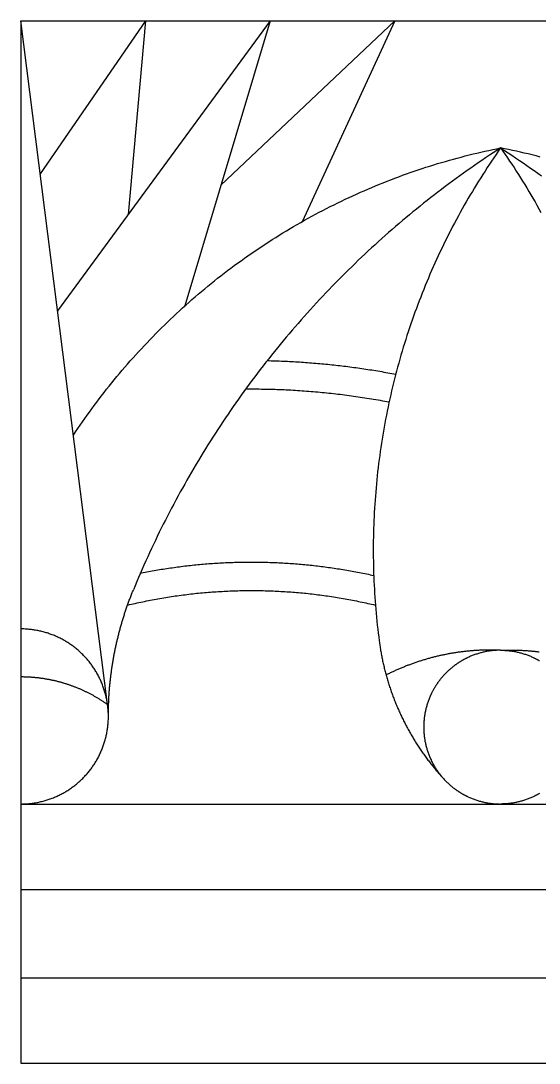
# Model space of a CAD drawing. Extents: x -111 to 2985, y -118 to 122.
# Drawn here: x -29.27 to -13.62, y -73.75 to -42.26 of the extents above; entities that cross this region are included whole.
import ezdxf

# ---------------------------------------------------------------- set-up
doc = ezdxf.new("R2010")
doc.units = 0
doc.layers.add('LAYER_03', color=5, linetype='CONTINUOUS')

msp = doc.modelspace()

# ---------------------------------------------------------------- linework, layer by layer
at = {"layer": 'LAYER_03'}
for points in [[(-29.274, -42.262), (28.693, -42.262)], [(-29.274, -42.262), (-29.274, -73.747)], [(-26.654, -62.914), (-29.274, -42.262)], [(-25.509, -42.262), (-28.688, -46.884)], [(-21.745, -42.262), (-28.163, -51.022)], [(-25.509, -42.262), (-26.031, -48.112)], [(-21.745, -42.262), (-24.319, -50.873)], [(-17.98, -42.262), (-23.23, -47.228)], [(-17.98, -42.262), (-20.781, -48.329)], [(-27.686, -54.782), (-27.619, -54.68), (-27.551, -54.579), (-27.482, -54.479), (-27.413, -54.378), (-27.343, -54.278), (-27.272, -54.178), (-27.201, -54.079), (-27.129, -53.98), (-27.056, -53.881), (-26.983, -53.782), (-26.909, -53.684), (-26.834, -53.586), (-26.759, -53.489), (-26.683, -53.392), (-26.606, -53.295), (-26.528, -53.199), (-26.45, -53.103), (-26.372, -53.008), (-26.292, -52.912), (-26.212, -52.818), (-26.132, -52.723), (-26.05, -52.63), (-25.968, -52.536), (-25.886, -52.443), (-25.803, -52.351), (-25.719, -52.258), (-25.634, -52.167), (-25.549, -52.076), (-25.463, -51.985), (-25.377, -51.895), (-25.29, -51.805), (-25.202, -51.715), (-25.114, -51.627), (-25.025, -51.538), (-24.936, -51.45), (-24.846, -51.363), (-24.755, -51.276), (-24.664, -51.19), (-24.573, -51.104), (-24.48, -51.019), (-24.387, -50.934), (-24.294, -50.85), (-24.2, -50.767), (-24.105, -50.684), (-24.01, -50.601), (-23.914, -50.519), (-23.818, -50.438), (-23.721, -50.357), (-23.624, -50.277), (-23.526, -50.197), (-23.428, -50.118), (-23.329, -50.04), (-23.23, -49.962), (-23.13, -49.885), (-23.029, -49.808), (-22.928, -49.732), (-22.827, -49.657), (-22.725, -49.582), (-22.623, -49.508), (-22.52, -49.435), (-22.417, -49.362), (-22.313, -49.29), (-22.209, -49.218), (-22.104, -49.147), (-21.999, -49.077), (-21.894, -49.007), (-21.788, -48.939), (-21.681, -48.87), (-21.574, -48.803), (-21.467, -48.736), (-21.36, -48.67), (-21.252, -48.604), (-21.143, -48.539), (-21.034, -48.475), (-20.925, -48.412), (-20.816, -48.349), (-20.706, -48.287), (-20.596, -48.226), (-20.485, -48.165), (-20.374, -48.105), (-20.263, -48.046), (-20.151, -47.987), (-20.039, -47.93), (-19.927, -47.873), (-19.814, -47.816), (-19.702, -47.761), (-19.588, -47.706), (-19.475, -47.652), (-19.361, -47.598), (-19.247, -47.546), (-19.133, -47.494), (-19.018, -47.442), (-18.904, -47.392), (-18.789, -47.342), (-18.673, -47.293), (-18.558, -47.245), (-18.442, -47.198), (-18.326, -47.151), (-18.21, -47.105), (-18.094, -47.06), (-17.977, -47.015), (-17.86, -46.971), (-17.743, -46.928), (-17.626, -46.886), (-17.509, -46.845), (-17.392, -46.804), (-17.274, -46.764), (-17.156, -46.725), (-17.038, -46.687), (-16.92, -46.649), (-16.802, -46.612), (-16.684, -46.576), (-16.566, -46.54), (-16.447, -46.506), (-16.329, -46.472), (-16.21, -46.439), (-16.091, -46.406), (-15.972, -46.375), (-15.854, -46.344), (-15.735, -46.314), (-15.616, -46.284), (-15.497, -46.256), (-15.378, -46.228), (-15.259, -46.201), (-15.139, -46.175), (-15.02, -46.149), (-14.901, -46.124), (-14.782, -46.1)], [(-14.782, -46.1), (-14.896, -46.174), (-15.009, -46.248), (-15.122, -46.324), (-15.235, -46.399), (-15.348, -46.476), (-15.46, -46.552), (-15.572, -46.63), (-15.684, -46.708), (-15.795, -46.786), (-15.907, -46.866), (-16.017, -46.945), (-16.128, -47.026), (-16.238, -47.107), (-16.348, -47.188), (-16.458, -47.27), (-16.567, -47.352), (-16.676, -47.436), (-16.784, -47.519), (-16.893, -47.603), (-17.001, -47.688), (-17.108, -47.774), (-17.215, -47.859), (-17.322, -47.946), (-17.429, -48.033), (-17.535, -48.12), (-17.641, -48.208), (-17.746, -48.297), (-17.851, -48.386), (-17.956, -48.476), (-18.06, -48.566), (-18.164, -48.657), (-18.267, -48.748), (-18.37, -48.839), (-18.473, -48.932), (-18.575, -49.025), (-18.677, -49.118), (-18.778, -49.212), (-18.879, -49.306), (-18.98, -49.401), (-19.08, -49.496), (-19.18, -49.592), (-19.279, -49.688), (-19.378, -49.785), (-19.477, -49.883), (-19.575, -49.98), (-19.672, -50.079), (-19.769, -50.177), (-19.866, -50.277), (-19.962, -50.377), (-20.058, -50.477), (-20.153, -50.577), (-20.248, -50.679), (-20.342, -50.78), (-20.436, -50.882), (-20.529, -50.985), (-20.622, -51.088), (-20.715, -51.191), (-20.807, -51.295), (-20.898, -51.4), (-20.989, -51.504), (-21.08, -51.61), (-21.169, -51.715), (-21.259, -51.821), (-21.348, -51.928), (-21.436, -52.035), (-21.524, -52.142), (-21.612, -52.25), (-21.698, -52.358), (-21.785, -52.467), (-21.871, -52.576), (-21.956, -52.685), (-22.041, -52.795), (-22.125, -52.905), (-22.209, -53.016), (-22.292, -53.127), (-22.374, -53.238), (-22.457, -53.35), (-22.538, -53.462), (-22.619, -53.574), (-22.7, -53.687), (-22.779, -53.801), (-22.859, -53.914), (-22.938, -54.028), (-23.016, -54.142), (-23.093, -54.257), (-23.17, -54.372), (-23.247, -54.487), (-23.323, -54.603), (-23.398, -54.719), (-23.473, -54.835), (-23.547, -54.952), (-23.621, -55.068), (-23.694, -55.186), (-23.767, -55.303), (-23.838, -55.421), (-23.91, -55.539), (-23.981, -55.658), (-24.051, -55.776), (-24.12, -55.895), (-24.189, -56.015), (-24.258, -56.134), (-24.325, -56.254), (-24.392, -56.374), (-24.459, -56.494), (-24.525, -56.615), (-24.59, -56.736), (-24.655, -56.857), (-24.719, -56.978), (-24.783, -57.1), (-24.846, -57.222), (-24.908, -57.344), (-24.97, -57.466), (-25.031, -57.589), (-25.092, -57.711), (-25.152, -57.834), (-25.211, -57.958), (-25.269, -58.081), (-25.328, -58.205), (-25.385, -58.328), (-25.442, -58.452), (-25.498, -58.576), (-25.554, -58.701), (-25.609, -58.825), (-25.663, -58.95), (-25.717, -59.075), (-25.77, -59.2), (-25.822, -59.325), (-25.874, -59.45)], [(-14.782, -46.1), (-14.851, -46.198), (-14.919, -46.297), (-14.987, -46.396), (-15.054, -46.496), (-15.121, -46.596), (-15.187, -46.697), (-15.253, -46.798), (-15.318, -46.899), (-15.383, -47.001), (-15.447, -47.104), (-15.51, -47.207), (-15.573, -47.31), (-15.636, -47.414), (-15.698, -47.519), (-15.759, -47.623), (-15.82, -47.729), (-15.881, -47.834), (-15.941, -47.94), (-16, -48.047), (-16.058, -48.154), (-16.117, -48.261), (-16.174, -48.369), (-16.231, -48.477), (-16.287, -48.586), (-16.343, -48.695), (-16.398, -48.804), (-16.453, -48.914), (-16.507, -49.024), (-16.56, -49.135), (-16.613, -49.245), (-16.665, -49.357), (-16.716, -49.468), (-16.767, -49.58), (-16.817, -49.693), (-16.867, -49.805), (-16.916, -49.919), (-16.964, -50.032), (-17.012, -50.146), (-17.059, -50.26), (-17.105, -50.374), (-17.151, -50.489), (-17.196, -50.604), (-17.24, -50.719), (-17.284, -50.835), (-17.327, -50.951), (-17.37, -51.067), (-17.411, -51.183), (-17.453, -51.3), (-17.493, -51.417), (-17.533, -51.534), (-17.572, -51.652), (-17.61, -51.77), (-17.648, -51.888), (-17.685, -52.006), (-17.721, -52.124), (-17.757, -52.243), (-17.792, -52.362), (-17.826, -52.481), (-17.859, -52.601), (-17.892, -52.72), (-17.924, -52.84), (-17.956, -52.96), (-17.987, -53.08), (-18.017, -53.201), (-18.046, -53.321), (-18.075, -53.442), (-18.102, -53.563), (-18.13, -53.684), (-18.156, -53.805), (-18.182, -53.926), (-18.207, -54.048), (-18.231, -54.169), (-18.255, -54.291), (-18.278, -54.413), (-18.3, -54.535), (-18.321, -54.657), (-18.342, -54.779), (-18.362, -54.901), (-18.381, -55.024), (-18.4, -55.146), (-18.418, -55.269), (-18.435, -55.391), (-18.451, -55.514), (-18.467, -55.636), (-18.482, -55.759), (-18.496, -55.882), (-18.509, -56.005), (-18.522, -56.127), (-18.534, -56.25), (-18.546, -56.373), (-18.556, -56.496), (-18.566, -56.619), (-18.575, -56.742), (-18.584, -56.865), (-18.591, -56.987), (-18.598, -57.11), (-18.605, -57.233), (-18.61, -57.356), (-18.615, -57.478), (-18.619, -57.601), (-18.622, -57.724), (-18.625, -57.846), (-18.627, -57.969), (-18.628, -58.091), (-18.629, -58.213), (-18.629, -58.336), (-18.628, -58.458), (-18.626, -58.58), (-18.624, -58.702), (-18.621, -58.824), (-18.617, -58.945), (-18.613, -59.067), (-18.608, -59.188), (-18.602, -59.31), (-18.596, -59.431), (-18.589, -59.552), (-18.581, -59.673), (-18.572, -59.794), (-18.563, -59.914), (-18.553, -60.035), (-18.543, -60.155), (-18.531, -60.275), (-18.519, -60.395), (-18.507, -60.515), (-18.493, -60.634), (-18.48, -60.754), (-18.465, -60.873), (-18.45, -60.992), (-18.445, -61.027), (-18.44, -61.063), (-18.435, -61.099), (-18.43, -61.135), (-18.424, -61.171), (-18.418, -61.206), (-18.413, -61.242), (-18.407, -61.278), (-18.4, -61.314), (-18.394, -61.35), (-18.388, -61.385), (-18.381, -61.421), (-18.374, -61.457), (-18.367, -61.493), (-18.36, -61.528), (-18.352, -61.564), (-18.345, -61.6), (-18.337, -61.635), (-18.329, -61.671), (-18.321, -61.707), (-18.313, -61.742), (-18.304, -61.778), (-18.296, -61.814), (-18.287, -61.849), (-18.278, -61.885), (-18.269, -61.92), (-18.259, -61.956), (-18.25, -61.991), (-18.24, -62.026), (-18.23, -62.062), (-18.22, -62.097), (-18.21, -62.132), (-18.2, -62.168), (-18.189, -62.203), (-18.178, -62.238), (-18.167, -62.273), (-18.156, -62.308), (-18.145, -62.343), (-18.134, -62.378), (-18.122, -62.413), (-18.11, -62.448), (-18.098, -62.483), (-18.086, -62.518), (-18.074, -62.553), (-18.062, -62.588), (-18.049, -62.622), (-18.036, -62.657), (-18.023, -62.691), (-18.01, -62.726), (-17.997, -62.76), (-17.983, -62.795), (-17.97, -62.829), (-17.956, -62.863), (-17.942, -62.898), (-17.928, -62.932), (-17.913, -62.966), (-17.899, -63), (-17.884, -63.034), (-17.869, -63.068), (-17.854, -63.102), (-17.839, -63.135), (-17.824, -63.169), (-17.808, -63.202), (-17.793, -63.236), (-17.777, -63.269), (-17.761, -63.303), (-17.745, -63.336), (-17.729, -63.369), (-17.712, -63.402), (-17.696, -63.435), (-17.679, -63.468), (-17.662, -63.501), (-17.645, -63.534), (-17.628, -63.567), (-17.61, -63.599), (-17.593, -63.632), (-17.575, -63.664), (-17.557, -63.697), (-17.539, -63.729), (-17.521, -63.761), (-17.503, -63.793), (-17.484, -63.825), (-17.466, -63.857), (-17.447, -63.889), (-17.428, -63.92), (-17.409, -63.952), (-17.39, -63.983), (-17.37, -64.015), (-17.351, -64.046), (-17.331, -64.077), (-17.311, -64.108), (-17.291, -64.139), (-17.271, -64.17), (-17.251, -64.201), (-17.231, -64.231), (-17.21, -64.262), (-17.19, -64.292), (-17.169, -64.323), (-17.148, -64.353), (-17.127, -64.383), (-17.106, -64.413), (-17.084, -64.443), (-17.063, -64.472), (-17.041, -64.502), (-17.019, -64.531), (-16.998, -64.561), (-16.976, -64.59), (-16.953, -64.619), (-16.931, -64.648), (-16.909, -64.677), (-16.886, -64.706), (-16.864, -64.734), (-16.841, -64.763), (-16.818, -64.791), (-16.795, -64.82), (-16.772, -64.848), (-16.749, -64.876), (-16.725, -64.904), (-16.702, -64.931), (-16.678, -64.959), (-16.655, -64.986), (-16.631, -65.014), (-16.607, -65.041), (-16.583, -65.068), (-16.559, -65.095), (-16.534, -65.122), (-16.51, -65.148), (-16.485, -65.175)], [(-14.782, -46.1), (-14.668, -46.174), (-14.555, -46.248), (-14.442, -46.324), (-14.329, -46.399), (-14.216, -46.476), (-14.104, -46.552), (-13.992, -46.63), (-13.88, -46.708), (-13.768, -46.786), (-13.657, -46.866), (-13.546, -46.945)], [(-13.591, -46.375), (-13.71, -46.344), (-13.829, -46.314), (-13.948, -46.284), (-14.067, -46.256), (-14.186, -46.228), (-14.305, -46.201), (-14.424, -46.175), (-14.544, -46.149), (-14.663, -46.124), (-14.782, -46.1)], [(-14.782, -46.1), (-14.713, -46.198), (-14.645, -46.297), (-14.577, -46.396), (-14.51, -46.496), (-14.443, -46.596), (-14.377, -46.697), (-14.311, -46.798), (-14.246, -46.899), (-14.181, -47.001), (-14.117, -47.104), (-14.053, -47.207), (-13.99, -47.31), (-13.928, -47.414), (-13.866, -47.519), (-13.804, -47.623), (-13.743, -47.729), (-13.683, -47.834), (-13.623, -47.94), (-13.564, -48.047)], [(-21.831, -52.526), (-21.77, -52.527), (-21.709, -52.529), (-21.648, -52.53), (-21.588, -52.532), (-21.527, -52.534), (-21.466, -52.536), (-21.405, -52.539), (-21.344, -52.541), (-21.283, -52.544), (-21.222, -52.547), (-21.161, -52.549), (-21.1, -52.553), (-21.039, -52.556), (-20.978, -52.559), (-20.917, -52.563), (-20.856, -52.567), (-20.795, -52.571), (-20.734, -52.575), (-20.673, -52.579), (-20.612, -52.583), (-20.551, -52.588), (-20.49, -52.593), (-20.429, -52.598), (-20.368, -52.603), (-20.308, -52.608), (-20.247, -52.613), (-20.186, -52.619), (-20.125, -52.624), (-20.064, -52.63), (-20.003, -52.636), (-19.943, -52.642), (-19.882, -52.649), (-19.821, -52.655), (-19.76, -52.662), (-19.7, -52.669), (-19.639, -52.676), (-19.578, -52.683), (-19.518, -52.69), (-19.457, -52.698), (-19.396, -52.705), (-19.336, -52.713), (-19.275, -52.721), (-19.215, -52.729), (-19.154, -52.737), (-19.094, -52.746), (-19.033, -52.754), (-18.973, -52.763), (-18.912, -52.772), (-18.852, -52.781), (-18.792, -52.79), (-18.731, -52.8), (-18.671, -52.809), (-18.611, -52.819), (-18.55, -52.829), (-18.49, -52.839), (-18.43, -52.849), (-18.37, -52.859), (-18.31, -52.87), (-18.25, -52.881), (-18.19, -52.891), (-18.13, -52.902), (-18.07, -52.914), (-18.01, -52.925), (-17.95, -52.936)], [(-22.48, -53.382), (-22.412, -53.381), (-22.344, -53.381), (-22.276, -53.381), (-22.208, -53.381), (-22.14, -53.382), (-22.072, -53.382), (-22.004, -53.383), (-21.936, -53.384), (-21.868, -53.386), (-21.8, -53.387), (-21.732, -53.389), (-21.664, -53.391), (-21.596, -53.393), (-21.528, -53.395), (-21.46, -53.397), (-21.392, -53.4), (-21.324, -53.403), (-21.256, -53.406), (-21.188, -53.409), (-21.12, -53.413), (-21.052, -53.417), (-20.984, -53.421), (-20.916, -53.425), (-20.848, -53.429), (-20.78, -53.434), (-20.712, -53.439), (-20.644, -53.444), (-20.576, -53.449), (-20.509, -53.454), (-20.441, -53.46), (-20.373, -53.466), (-20.305, -53.472), (-20.237, -53.478), (-20.169, -53.484), (-20.102, -53.491), (-20.034, -53.498), (-19.966, -53.505), (-19.898, -53.512), (-19.831, -53.52), (-19.763, -53.527), (-19.695, -53.535), (-19.628, -53.543), (-19.56, -53.552), (-19.493, -53.56), (-19.425, -53.569), (-19.358, -53.578), (-19.29, -53.587), (-19.223, -53.596), (-19.155, -53.606), (-19.088, -53.616), (-19.021, -53.626), (-18.954, -53.636), (-18.886, -53.646), (-18.819, -53.657), (-18.752, -53.668), (-18.685, -53.679), (-18.618, -53.69), (-18.551, -53.701), (-18.484, -53.713), (-18.417, -53.725), (-18.35, -53.737), (-18.283, -53.749), (-18.216, -53.761), (-18.149, -53.774)], [(-25.684, -58.949), (-25.63, -58.938), (-25.576, -58.927), (-25.522, -58.917), (-25.467, -58.906), (-25.413, -58.896), (-25.358, -58.886), (-25.304, -58.876), (-25.249, -58.867), (-25.195, -58.857), (-25.14, -58.848), (-25.086, -58.839), (-25.031, -58.83), (-24.976, -58.821), (-24.921, -58.812), (-24.867, -58.804), (-24.812, -58.796), (-24.757, -58.787), (-24.702, -58.78), (-24.647, -58.772), (-24.592, -58.764), (-24.537, -58.757), (-24.482, -58.75), (-24.427, -58.743), (-24.371, -58.736), (-24.316, -58.729), (-24.261, -58.723), (-24.206, -58.716), (-24.15, -58.71), (-24.095, -58.704), (-24.04, -58.698), (-23.984, -58.693), (-23.929, -58.687), (-23.873, -58.682), (-23.818, -58.677), (-23.762, -58.672), (-23.707, -58.668), (-23.651, -58.663), (-23.596, -58.659), (-23.54, -58.655), (-23.485, -58.651), (-23.429, -58.647), (-23.373, -58.643), (-23.318, -58.64), (-23.262, -58.637), (-23.206, -58.634), (-23.151, -58.631), (-23.095, -58.628), (-23.039, -58.626), (-22.983, -58.623), (-22.928, -58.621), (-22.872, -58.619), (-22.816, -58.617), (-22.76, -58.616), (-22.704, -58.614), (-22.649, -58.613), (-22.593, -58.612), (-22.537, -58.611), (-22.481, -58.611), (-22.425, -58.61), (-22.369, -58.61), (-22.314, -58.61), (-22.258, -58.61), (-22.202, -58.61), (-22.146, -58.611), (-22.09, -58.611), (-22.034, -58.612), (-21.979, -58.613), (-21.923, -58.614), (-21.867, -58.615), (-21.811, -58.617), (-21.755, -58.619), (-21.699, -58.621), (-21.644, -58.623), (-21.588, -58.625), (-21.532, -58.627), (-21.476, -58.63), (-21.421, -58.633), (-21.365, -58.636), (-21.309, -58.639), (-21.253, -58.642), (-21.198, -58.646), (-21.142, -58.65), (-21.086, -58.654), (-21.031, -58.658), (-20.975, -58.662), (-20.92, -58.667), (-20.864, -58.671), (-20.808, -58.676), (-20.753, -58.681), (-20.697, -58.686), (-20.642, -58.692), (-20.586, -58.697), (-20.531, -58.703), (-20.476, -58.709), (-20.42, -58.715), (-20.365, -58.721), (-20.31, -58.728), (-20.254, -58.734), (-20.199, -58.741), (-20.144, -58.748), (-20.089, -58.755), (-20.034, -58.763), (-19.978, -58.77), (-19.923, -58.778), (-19.868, -58.786), (-19.813, -58.794), (-19.758, -58.802), (-19.704, -58.811), (-19.649, -58.819), (-19.594, -58.828), (-19.539, -58.837), (-19.484, -58.846), (-19.43, -58.855), (-19.375, -58.865), (-19.32, -58.874), (-19.266, -58.884), (-19.211, -58.894), (-19.157, -58.905), (-19.102, -58.915), (-19.048, -58.925), (-18.994, -58.936), (-18.939, -58.947), (-18.885, -58.958), (-18.831, -58.969), (-18.777, -58.981), (-18.723, -58.992), (-18.669, -59.004), (-18.615, -59.016)], [(-26.63, -63.275), (-26.63, -63.244), (-26.63, -63.214), (-26.629, -63.183), (-26.629, -63.153), (-26.629, -63.122), (-26.628, -63.092), (-26.627, -63.061), (-26.627, -63.031), (-26.626, -63), (-26.625, -62.97), (-26.624, -62.939), (-26.623, -62.909), (-26.622, -62.878), (-26.621, -62.848), (-26.619, -62.817), (-26.618, -62.787), (-26.616, -62.756), (-26.615, -62.726), (-26.613, -62.695), (-26.611, -62.664), (-26.609, -62.634), (-26.607, -62.603), (-26.605, -62.573), (-26.603, -62.542), (-26.601, -62.512), (-26.598, -62.481), (-26.596, -62.451), (-26.593, -62.42), (-26.591, -62.389), (-26.588, -62.359), (-26.585, -62.328), (-26.582, -62.298), (-26.579, -62.267), (-26.576, -62.237), (-26.573, -62.206), (-26.569, -62.176), (-26.566, -62.145), (-26.563, -62.115), (-26.559, -62.084), (-26.555, -62.054), (-26.552, -62.023), (-26.548, -61.993), (-26.544, -61.962), (-26.54, -61.932), (-26.536, -61.902), (-26.531, -61.871), (-26.527, -61.841), (-26.523, -61.81), (-26.518, -61.78), (-26.513, -61.75), (-26.509, -61.719), (-26.504, -61.689), (-26.499, -61.658), (-26.494, -61.628), (-26.489, -61.598), (-26.484, -61.567), (-26.478, -61.537), (-26.473, -61.507), (-26.468, -61.477), (-26.462, -61.446), (-26.456, -61.416), (-26.451, -61.386), (-26.445, -61.356), (-26.439, -61.326), (-26.433, -61.295), (-26.427, -61.265), (-26.421, -61.235), (-26.414, -61.205), (-26.408, -61.175), (-26.402, -61.145), (-26.395, -61.115), (-26.388, -61.085), (-26.382, -61.055), (-26.375, -61.025), (-26.368, -60.995), (-26.361, -60.965), (-26.354, -60.935), (-26.347, -60.905), (-26.339, -60.875), (-26.332, -60.846), (-26.324, -60.816), (-26.317, -60.786), (-26.309, -60.756), (-26.302, -60.727), (-26.294, -60.697), (-26.286, -60.667), (-26.278, -60.638), (-26.27, -60.608), (-26.261, -60.578), (-26.253, -60.549), (-26.245, -60.519), (-26.236, -60.49), (-26.228, -60.46), (-26.219, -60.431), (-26.211, -60.401), (-26.202, -60.372), (-26.193, -60.343), (-26.184, -60.313), (-26.175, -60.284), (-26.166, -60.255), (-26.156, -60.226), (-26.147, -60.196), (-26.138, -60.167), (-26.128, -60.138), (-26.118, -60.109), (-26.109, -60.08), (-26.099, -60.051), (-26.089, -60.022), (-26.079, -59.993), (-26.069, -59.964), (-26.059, -59.935), (-26.049, -59.906), (-26.039, -59.878), (-26.028, -59.849), (-26.018, -59.82), (-26.007, -59.791), (-25.997, -59.763), (-25.986, -59.734), (-25.975, -59.706), (-25.964, -59.677), (-25.953, -59.649), (-25.942, -59.62), (-25.931, -59.592), (-25.92, -59.563), (-25.909, -59.535), (-25.897, -59.507), (-25.886, -59.479), (-25.874, -59.45)], [(-26.05, -59.911), (-25.993, -59.897), (-25.936, -59.884), (-25.879, -59.871), (-25.822, -59.858), (-25.765, -59.845), (-25.708, -59.833), (-25.65, -59.821), (-25.593, -59.809), (-25.536, -59.797), (-25.478, -59.785), (-25.42, -59.774), (-25.363, -59.762), (-25.305, -59.751), (-25.247, -59.74), (-25.189, -59.73), (-25.131, -59.719), (-25.073, -59.709), (-25.015, -59.699), (-24.957, -59.689), (-24.899, -59.68), (-24.841, -59.67), (-24.783, -59.661), (-24.725, -59.652), (-24.666, -59.644), (-24.608, -59.635), (-24.549, -59.627), (-24.491, -59.619), (-24.432, -59.611), (-24.374, -59.603), (-24.315, -59.596), (-24.257, -59.588), (-24.198, -59.581), (-24.139, -59.574), (-24.081, -59.568), (-24.022, -59.561), (-23.963, -59.555), (-23.904, -59.549), (-23.845, -59.544), (-23.786, -59.538), (-23.727, -59.533), (-23.668, -59.528), (-23.609, -59.523), (-23.55, -59.518), (-23.491, -59.514), (-23.432, -59.509), (-23.373, -59.505), (-23.314, -59.501), (-23.255, -59.498), (-23.196, -59.495), (-23.137, -59.491), (-23.077, -59.488), (-23.018, -59.486), (-22.959, -59.483), (-22.9, -59.481), (-22.84, -59.479), (-22.781, -59.477), (-22.722, -59.475), (-22.663, -59.474), (-22.603, -59.473), (-22.544, -59.472), (-22.485, -59.471), (-22.425, -59.47), (-22.366, -59.47), (-22.307, -59.47), (-22.248, -59.47), (-22.188, -59.47), (-22.129, -59.471), (-22.07, -59.472), (-22.01, -59.473), (-21.951, -59.474), (-21.892, -59.475), (-21.832, -59.477), (-21.773, -59.479), (-21.714, -59.481), (-21.655, -59.483), (-21.596, -59.486), (-21.536, -59.488), (-21.477, -59.491), (-21.418, -59.495), (-21.359, -59.498), (-21.3, -59.501), (-21.241, -59.505), (-21.181, -59.509), (-21.122, -59.514), (-21.063, -59.518), (-21.004, -59.523), (-20.945, -59.528), (-20.886, -59.533), (-20.827, -59.538), (-20.768, -59.544), (-20.71, -59.549), (-20.651, -59.555), (-20.592, -59.561), (-20.533, -59.568), (-20.474, -59.574), (-20.416, -59.581), (-20.357, -59.588), (-20.298, -59.596), (-20.24, -59.603), (-20.181, -59.611), (-20.123, -59.619), (-20.064, -59.627), (-20.006, -59.635), (-19.947, -59.644), (-19.889, -59.652), (-19.831, -59.661), (-19.773, -59.67), (-19.714, -59.68), (-19.656, -59.689), (-19.598, -59.699), (-19.54, -59.709), (-19.482, -59.719), (-19.424, -59.73), (-19.366, -59.74), (-19.309, -59.751), (-19.251, -59.762), (-19.193, -59.774), (-19.136, -59.785), (-19.078, -59.797), (-19.021, -59.809), (-18.963, -59.821), (-18.906, -59.833), (-18.849, -59.845), (-18.791, -59.858), (-18.734, -59.871), (-18.677, -59.884), (-18.62, -59.897), (-18.563, -59.911)], [(-29.274, -65.919), (-29.242, -65.919), (-29.21, -65.918), (-29.179, -65.917), (-29.147, -65.916), (-29.115, -65.914), (-29.083, -65.912), (-29.051, -65.909), (-29.019, -65.906), (-28.987, -65.903), (-28.955, -65.899), (-28.923, -65.895), (-28.891, -65.891), (-28.859, -65.886), (-28.827, -65.881), (-28.795, -65.875), (-28.763, -65.869), (-28.731, -65.862), (-28.699, -65.856), (-28.667, -65.848), (-28.635, -65.841), (-28.604, -65.832), (-28.572, -65.824), (-28.541, -65.815), (-28.509, -65.806), (-28.478, -65.796), (-28.447, -65.786), (-28.416, -65.776), (-28.385, -65.765), (-28.354, -65.754), (-28.323, -65.742), (-28.292, -65.73), (-28.262, -65.717), (-28.232, -65.705), (-28.201, -65.692), (-28.172, -65.678), (-28.142, -65.664), (-28.112, -65.65), (-28.083, -65.635), (-28.054, -65.62), (-28.025, -65.605), (-27.996, -65.589), (-27.967, -65.573), (-27.939, -65.557), (-27.911, -65.54), (-27.883, -65.523), (-27.855, -65.506), (-27.828, -65.488), (-27.801, -65.47), (-27.774, -65.452), (-27.747, -65.433), (-27.721, -65.415), (-27.695, -65.395), (-27.669, -65.376), (-27.643, -65.356), (-27.618, -65.336), (-27.593, -65.316), (-27.568, -65.295), (-27.544, -65.274), (-27.52, -65.253), (-27.496, -65.232), (-27.473, -65.21), (-27.449, -65.189), (-27.427, -65.167), (-27.404, -65.144), (-27.382, -65.122), (-27.36, -65.099), (-27.338, -65.076), (-27.316, -65.052), (-27.295, -65.029), (-27.274, -65.005), (-27.253, -64.98), (-27.233, -64.955), (-27.212, -64.931), (-27.192, -64.905), (-27.173, -64.88), (-27.153, -64.854), (-27.134, -64.828), (-27.115, -64.801), (-27.096, -64.775), (-27.078, -64.748), (-27.06, -64.721), (-27.042, -64.693), (-27.025, -64.666), (-27.008, -64.638), (-26.991, -64.61), (-26.975, -64.581), (-26.959, -64.553), (-26.943, -64.524), (-26.928, -64.495), (-26.913, -64.466), (-26.899, -64.436), (-26.884, -64.407), (-26.87, -64.377), (-26.857, -64.347), (-26.844, -64.317), (-26.831, -64.287), (-26.819, -64.256), (-26.807, -64.226), (-26.795, -64.195), (-26.784, -64.164), (-26.773, -64.133), (-26.762, -64.102), (-26.752, -64.071), (-26.743, -64.039), (-26.733, -64.008), (-26.724, -63.976), (-26.716, -63.945), (-26.708, -63.913), (-26.7, -63.881), (-26.693, -63.849), (-26.686, -63.818), (-26.68, -63.786), (-26.673, -63.754), (-26.668, -63.722), (-26.662, -63.69), (-26.658, -63.658), (-26.653, -63.626), (-26.649, -63.594), (-26.645, -63.562), (-26.642, -63.53), (-26.639, -63.498), (-26.637, -63.466), (-26.634, -63.434), (-26.633, -63.402), (-26.631, -63.37), (-26.63, -63.338), (-26.63, -63.306), (-26.63, -63.275), (-26.63, -63.243), (-26.63, -63.211), (-26.631, -63.18), (-26.633, -63.148), (-26.634, -63.116), (-26.637, -63.084), (-26.639, -63.052), (-26.642, -63.02), (-26.645, -62.988), (-26.649, -62.956), (-26.653, -62.924), (-26.658, -62.892), (-26.662, -62.86), (-26.668, -62.828), (-26.673, -62.796), (-26.68, -62.764), (-26.686, -62.732), (-26.693, -62.7), (-26.7, -62.668), (-26.708, -62.637), (-26.716, -62.605), (-26.724, -62.573), (-26.733, -62.542), (-26.743, -62.51), (-26.752, -62.479), (-26.762, -62.448), (-26.773, -62.417), (-26.784, -62.386), (-26.795, -62.355), (-26.807, -62.324), (-26.819, -62.293), (-26.831, -62.263), (-26.844, -62.233), (-26.857, -62.203), (-26.87, -62.173), (-26.884, -62.143), (-26.899, -62.113), (-26.913, -62.084), (-26.928, -62.055), (-26.943, -62.026), (-26.959, -61.997), (-26.975, -61.968), (-26.991, -61.94), (-27.008, -61.912), (-27.025, -61.884), (-27.042, -61.856), (-27.06, -61.829), (-27.078, -61.802), (-27.096, -61.775), (-27.115, -61.748), (-27.134, -61.722), (-27.153, -61.696), (-27.173, -61.67), (-27.192, -61.644), (-27.212, -61.619), (-27.233, -61.594), (-27.253, -61.569), (-27.274, -61.545), (-27.295, -61.521), (-27.316, -61.497), (-27.338, -61.474), (-27.36, -61.451), (-27.382, -61.428), (-27.404, -61.405), (-27.427, -61.383), (-27.449, -61.361), (-27.473, -61.339), (-27.496, -61.318), (-27.52, -61.296), (-27.544, -61.275), (-27.568, -61.254), (-27.593, -61.234), (-27.618, -61.213), (-27.643, -61.193), (-27.669, -61.174), (-27.695, -61.154), (-27.721, -61.135), (-27.747, -61.116), (-27.774, -61.097), (-27.801, -61.079), (-27.828, -61.061), (-27.855, -61.044), (-27.883, -61.026), (-27.911, -61.009), (-27.939, -60.992), (-27.967, -60.976), (-27.996, -60.96), (-28.025, -60.944), (-28.054, -60.929), (-28.083, -60.914), (-28.112, -60.9), (-28.142, -60.885), (-28.172, -60.871), (-28.201, -60.858), (-28.232, -60.845), (-28.262, -60.832), (-28.292, -60.82), (-28.323, -60.808), (-28.354, -60.796), (-28.385, -60.785), (-28.416, -60.774), (-28.447, -60.763), (-28.478, -60.753), (-28.509, -60.744), (-28.541, -60.734), (-28.572, -60.726), (-28.604, -60.717), (-28.635, -60.709), (-28.667, -60.701), (-28.699, -60.694), (-28.731, -60.687), (-28.763, -60.681), (-28.795, -60.675), (-28.827, -60.669), (-28.859, -60.664), (-28.891, -60.659), (-28.923, -60.654), (-28.955, -60.65), (-28.987, -60.646), (-29.019, -60.643), (-29.051, -60.64), (-29.083, -60.638), (-29.115, -60.636), (-29.147, -60.634), (-29.179, -60.632), (-29.21, -60.632), (-29.242, -60.631), (-29.274, -60.631)], [(-14.782, -61.273), (-14.81, -61.272), (-14.837, -61.271), (-14.865, -61.27), (-14.893, -61.269), (-14.92, -61.269), (-14.948, -61.268), (-14.976, -61.268), (-15.003, -61.267), (-15.031, -61.267), (-15.059, -61.267), (-15.087, -61.267), (-15.115, -61.267), (-15.142, -61.267), (-15.17, -61.268), (-15.198, -61.268), (-15.226, -61.269), (-15.254, -61.269), (-15.282, -61.27), (-15.309, -61.271), (-15.337, -61.272), (-15.365, -61.273), (-15.393, -61.274), (-15.421, -61.276), (-15.449, -61.277), (-15.477, -61.279), (-15.505, -61.28), (-15.533, -61.282), (-15.56, -61.284), (-15.588, -61.286), (-15.616, -61.288), (-15.644, -61.29), (-15.672, -61.293), (-15.7, -61.295), (-15.728, -61.298), (-15.756, -61.3), (-15.784, -61.303), (-15.811, -61.306), (-15.839, -61.309), (-15.867, -61.312), (-15.895, -61.315), (-15.923, -61.319), (-15.951, -61.322), (-15.978, -61.326), (-16.006, -61.329), (-16.034, -61.333), (-16.062, -61.337), (-16.09, -61.341), (-16.117, -61.345), (-16.145, -61.349), (-16.173, -61.354), (-16.201, -61.358), (-16.228, -61.363), (-16.256, -61.367), (-16.284, -61.372), (-16.311, -61.377), (-16.339, -61.382), (-16.367, -61.387), (-16.394, -61.392), (-16.422, -61.398), (-16.449, -61.403), (-16.477, -61.409), (-16.505, -61.414), (-16.532, -61.42), (-16.56, -61.426), (-16.587, -61.432), (-16.614, -61.438), (-16.642, -61.444), (-16.669, -61.451), (-16.697, -61.457), (-16.724, -61.464), (-16.751, -61.47), (-16.778, -61.477), (-16.806, -61.484), (-16.833, -61.491), (-16.86, -61.498), (-16.887, -61.505), (-16.914, -61.513), (-16.941, -61.52), (-16.969, -61.528), (-16.996, -61.535), (-17.023, -61.543), (-17.05, -61.551), (-17.076, -61.559), (-17.103, -61.567), (-17.13, -61.575), (-17.157, -61.583), (-17.184, -61.592), (-17.21, -61.6), (-17.237, -61.609), (-17.264, -61.617), (-17.29, -61.626), (-17.317, -61.635), (-17.344, -61.644), (-17.37, -61.653), (-17.396, -61.662), (-17.423, -61.672), (-17.449, -61.681), (-17.475, -61.691), (-17.502, -61.7), (-17.528, -61.71), (-17.554, -61.72), (-17.58, -61.73), (-17.606, -61.74), (-17.632, -61.75), (-17.658, -61.76), (-17.684, -61.771), (-17.71, -61.781), (-17.736, -61.792), (-17.762, -61.802), (-17.788, -61.813), (-17.813, -61.824), (-17.839, -61.835), (-17.864, -61.846), (-17.89, -61.857), (-17.915, -61.868), (-17.941, -61.879), (-17.966, -61.891), (-17.991, -61.902), (-18.017, -61.914), (-18.042, -61.926), (-18.067, -61.937), (-18.092, -61.949), (-18.117, -61.961), (-18.142, -61.973), (-18.167, -61.985), (-18.192, -61.998), (-18.216, -62.01), (-18.241, -62.022)], [(-14.782, -61.273), (-14.808, -61.273), (-14.833, -61.274), (-14.859, -61.274), (-14.885, -61.275), (-14.912, -61.277), (-14.938, -61.278), (-14.964, -61.28), (-14.991, -61.282), (-15.017, -61.285), (-15.044, -61.288), (-15.07, -61.291), (-15.097, -61.295), (-15.124, -61.298), (-15.151, -61.303), (-15.178, -61.307), (-15.205, -61.312), (-15.232, -61.317), (-15.259, -61.322), (-15.286, -61.328), (-15.313, -61.335), (-15.34, -61.341), (-15.367, -61.348), (-15.394, -61.355), (-15.421, -61.363), (-15.448, -61.371), (-15.475, -61.379), (-15.502, -61.388), (-15.529, -61.397), (-15.556, -61.406), (-15.583, -61.416), (-15.61, -61.426), (-15.637, -61.436), (-15.664, -61.447), (-15.69, -61.458), (-15.717, -61.47), (-15.744, -61.481), (-15.77, -61.494), (-15.783, -61.5), (-15.796, -61.506), (-15.81, -61.513), (-15.823, -61.519), (-15.836, -61.526), (-15.849, -61.533), (-15.862, -61.539), (-15.875, -61.546), (-15.888, -61.553), (-15.901, -61.56), (-15.914, -61.567), (-15.926, -61.575), (-15.939, -61.582), (-15.952, -61.589), (-15.965, -61.597), (-15.978, -61.604), (-15.99, -61.612), (-16.003, -61.62), (-16.015, -61.628), (-16.028, -61.636), (-16.041, -61.644), (-16.053, -61.652), (-16.065, -61.66), (-16.078, -61.668), (-16.09, -61.676), (-16.102, -61.685), (-16.115, -61.693), (-16.127, -61.702), (-16.139, -61.711), (-16.151, -61.719), (-16.163, -61.728), (-16.175, -61.737), (-16.187, -61.746), (-16.199, -61.755), (-16.211, -61.765), (-16.223, -61.774), (-16.234, -61.783), (-16.246, -61.793), (-16.258, -61.802), (-16.269, -61.812), (-16.281, -61.821), (-16.292, -61.831), (-16.303, -61.841), (-16.315, -61.851), (-16.326, -61.861), (-16.337, -61.871), (-16.348, -61.881), (-16.359, -61.891), (-16.37, -61.901), (-16.381, -61.911), (-16.392, -61.922), (-16.403, -61.932), (-16.414, -61.943), (-16.424, -61.953), (-16.435, -61.964), (-16.446, -61.975), (-16.456, -61.986), (-16.466, -61.996), (-16.477, -62.007), (-16.487, -62.018), (-16.497, -62.029), (-16.507, -62.041), (-16.517, -62.052), (-16.527, -62.063), (-16.537, -62.074), (-16.547, -62.086), (-16.557, -62.097), (-16.566, -62.109), (-16.576, -62.12), (-16.585, -62.132), (-16.595, -62.143), (-16.604, -62.155), (-16.613, -62.167), (-16.622, -62.179), (-16.632, -62.191), (-16.641, -62.203), (-16.649, -62.215), (-16.658, -62.227), (-16.667, -62.239), (-16.676, -62.251), (-16.684, -62.263), (-16.693, -62.275), (-16.701, -62.288), (-16.71, -62.3), (-16.718, -62.312), (-16.726, -62.325), (-16.734, -62.337), (-16.742, -62.35), (-16.75, -62.362), (-16.758, -62.375), (-16.766, -62.388), (-16.773, -62.4), (-16.781, -62.413), (-16.788, -62.426), (-16.796, -62.439), (-16.803, -62.451), (-16.81, -62.464), (-16.818, -62.477), (-16.825, -62.49), (-16.832, -62.503), (-16.838, -62.516), (-16.845, -62.529), (-16.852, -62.542), (-16.859, -62.555), (-16.865, -62.568), (-16.872, -62.581), (-16.878, -62.595), (-16.884, -62.608), (-16.896, -62.634), (-16.908, -62.661), (-16.92, -62.687), (-16.931, -62.714), (-16.942, -62.741), (-16.952, -62.768), (-16.962, -62.795), (-16.972, -62.822), (-16.981, -62.849), (-16.99, -62.876), (-16.999, -62.903), (-17.007, -62.93), (-17.015, -62.957), (-17.023, -62.984), (-17.03, -63.011), (-17.037, -63.038), (-17.043, -63.065), (-17.049, -63.092), (-17.055, -63.119), (-17.061, -63.146), (-17.066, -63.173), (-17.071, -63.2), (-17.075, -63.227), (-17.079, -63.254), (-17.083, -63.281), (-17.087, -63.307), (-17.09, -63.334), (-17.093, -63.361), (-17.095, -63.387), (-17.098, -63.414), (-17.1, -63.44), (-17.101, -63.466), (-17.102, -63.492), (-17.103, -63.518), (-17.104, -63.544), (-17.105, -63.57), (-17.105, -63.596), (-17.105, -63.622), (-17.104, -63.647), (-17.103, -63.673), (-17.102, -63.699), (-17.101, -63.726), (-17.1, -63.752), (-17.098, -63.778), (-17.095, -63.805), (-17.093, -63.831), (-17.09, -63.858), (-17.087, -63.884), (-17.083, -63.911), (-17.079, -63.938), (-17.075, -63.965), (-17.071, -63.992), (-17.066, -64.019), (-17.061, -64.046), (-17.055, -64.073), (-17.049, -64.1), (-17.043, -64.127), (-17.037, -64.154), (-17.03, -64.181), (-17.023, -64.208), (-17.015, -64.235), (-17.007, -64.262), (-16.999, -64.289), (-16.99, -64.316), (-16.981, -64.343), (-16.972, -64.37), (-16.962, -64.397), (-16.952, -64.424), (-16.942, -64.451), (-16.931, -64.478), (-16.92, -64.504), (-16.908, -64.531), (-16.896, -64.558), (-16.884, -64.584), (-16.878, -64.597), (-16.872, -64.61), (-16.865, -64.624), (-16.859, -64.637), (-16.852, -64.65), (-16.845, -64.663), (-16.838, -64.676), (-16.832, -64.689), (-16.825, -64.702), (-16.818, -64.715), (-16.81, -64.728), (-16.803, -64.74), (-16.796, -64.753), (-16.788, -64.766), (-16.781, -64.779), (-16.773, -64.792), (-16.766, -64.804), (-16.758, -64.817), (-16.75, -64.829), (-16.742, -64.842), (-16.734, -64.855), (-16.726, -64.867), (-16.718, -64.879), (-16.71, -64.892), (-16.701, -64.904), (-16.693, -64.916), (-16.684, -64.929), (-16.676, -64.941), (-16.667, -64.953), (-16.658, -64.965), (-16.649, -64.977), (-16.641, -64.989), (-16.632, -65.001), (-16.622, -65.013), (-16.613, -65.025), (-16.604, -65.037), (-16.595, -65.048), (-16.585, -65.06), (-16.576, -65.072), (-16.566, -65.083), (-16.557, -65.095), (-16.547, -65.106), (-16.537, -65.117), (-16.527, -65.129), (-16.517, -65.14), (-16.507, -65.151), (-16.497, -65.162), (-16.487, -65.173), (-16.477, -65.184), (-16.466, -65.195), (-16.456, -65.206), (-16.446, -65.217), (-16.435, -65.228), (-16.424, -65.238), (-16.414, -65.249), (-16.403, -65.26), (-16.392, -65.27), (-16.381, -65.28), (-16.37, -65.291), (-16.359, -65.301), (-16.348, -65.311), (-16.337, -65.321), (-16.326, -65.331), (-16.315, -65.341), (-16.303, -65.351), (-16.292, -65.361), (-16.281, -65.371), (-16.269, -65.38), (-16.258, -65.39), (-16.246, -65.399), (-16.234, -65.409), (-16.223, -65.418), (-16.211, -65.427), (-16.199, -65.436), (-16.187, -65.446), (-16.175, -65.455), (-16.163, -65.463), (-16.151, -65.472), (-16.139, -65.481), (-16.127, -65.49), (-16.115, -65.498), (-16.102, -65.507), (-16.09, -65.515), (-16.078, -65.524), (-16.065, -65.532), (-16.053, -65.54), (-16.041, -65.548), (-16.028, -65.556), (-16.015, -65.564), (-16.003, -65.572), (-15.99, -65.58), (-15.978, -65.587), (-15.965, -65.595), (-15.952, -65.602), (-15.939, -65.61), (-15.926, -65.617), (-15.914, -65.624), (-15.901, -65.632), (-15.888, -65.639), (-15.875, -65.646), (-15.862, -65.652), (-15.849, -65.659), (-15.836, -65.666), (-15.823, -65.673), (-15.81, -65.679), (-15.796, -65.686), (-15.783, -65.692), (-15.77, -65.698), (-15.744, -65.71), (-15.717, -65.722), (-15.69, -65.734), (-15.664, -65.745), (-15.637, -65.756), (-15.61, -65.766), (-15.583, -65.776), (-15.556, -65.786), (-15.529, -65.795), (-15.502, -65.804), (-15.475, -65.813), (-15.448, -65.821), (-15.421, -65.829), (-15.394, -65.837), (-15.367, -65.844), (-15.34, -65.851), (-15.313, -65.857), (-15.286, -65.863), (-15.259, -65.869), (-15.232, -65.875), (-15.205, -65.88), (-15.178, -65.885), (-15.151, -65.889), (-15.124, -65.893), (-15.097, -65.897), (-15.07, -65.901), (-15.044, -65.904), (-15.017, -65.907), (-14.991, -65.909), (-14.964, -65.912), (-14.938, -65.914), (-14.912, -65.915), (-14.885, -65.916), (-14.859, -65.917), (-14.833, -65.918), (-14.808, -65.919), (-14.782, -65.919)], [(-14.782, -61.273), (-14.754, -61.272), (-14.727, -61.271), (-14.699, -61.27), (-14.671, -61.269), (-14.644, -61.269), (-14.616, -61.268), (-14.588, -61.268), (-14.56, -61.267), (-14.533, -61.267), (-14.505, -61.267), (-14.477, -61.267), (-14.449, -61.267), (-14.421, -61.267), (-14.394, -61.268), (-14.366, -61.268), (-14.338, -61.269), (-14.31, -61.269), (-14.282, -61.27), (-14.254, -61.271), (-14.226, -61.272), (-14.199, -61.273), (-14.171, -61.274), (-14.143, -61.276), (-14.115, -61.277), (-14.087, -61.279), (-14.059, -61.28), (-14.031, -61.282), (-14.003, -61.284), (-13.976, -61.286), (-13.948, -61.288), (-13.92, -61.29), (-13.892, -61.293), (-13.864, -61.295), (-13.836, -61.298), (-13.808, -61.3), (-13.78, -61.303), (-13.752, -61.306), (-13.725, -61.309), (-13.697, -61.312), (-13.669, -61.315), (-13.641, -61.319), (-13.613, -61.322)], [(-14.782, -61.273), (-14.756, -61.273), (-14.73, -61.274), (-14.704, -61.274), (-14.678, -61.275), (-14.652, -61.277), (-14.626, -61.278), (-14.6, -61.28), (-14.573, -61.282), (-14.547, -61.285), (-14.52, -61.288), (-14.493, -61.291), (-14.467, -61.295), (-14.44, -61.298), (-14.413, -61.303), (-14.386, -61.307), (-14.359, -61.312), (-14.332, -61.317), (-14.305, -61.322), (-14.278, -61.328), (-14.251, -61.335), (-14.224, -61.341), (-14.197, -61.348), (-14.17, -61.355), (-14.143, -61.363), (-14.116, -61.371), (-14.089, -61.379), (-14.062, -61.388), (-14.035, -61.397), (-14.008, -61.406), (-13.981, -61.416), (-13.954, -61.426), (-13.927, -61.436), (-13.9, -61.447), (-13.873, -61.458), (-13.847, -61.47), (-13.82, -61.481), (-13.794, -61.494), (-13.781, -61.5), (-13.767, -61.506), (-13.754, -61.513), (-13.741, -61.519), (-13.728, -61.526), (-13.715, -61.533), (-13.702, -61.539), (-13.689, -61.546), (-13.676, -61.553), (-13.663, -61.56), (-13.65, -61.567), (-13.637, -61.575), (-13.625, -61.582), (-13.612, -61.589)], [(-29.274, -62.072), (-29.252, -62.072), (-29.231, -62.072), (-29.209, -62.072), (-29.188, -62.073), (-29.166, -62.073), (-29.144, -62.074), (-29.123, -62.074), (-29.101, -62.075), (-29.08, -62.076), (-29.058, -62.077), (-29.036, -62.078), (-29.015, -62.079), (-28.993, -62.081), (-28.972, -62.082), (-28.95, -62.084), (-28.928, -62.085), (-28.907, -62.087), (-28.885, -62.089), (-28.863, -62.091), (-28.842, -62.093), (-28.82, -62.095), (-28.798, -62.097), (-28.777, -62.1), (-28.755, -62.102), (-28.733, -62.105), (-28.712, -62.107), (-28.69, -62.11), (-28.668, -62.113), (-28.647, -62.116), (-28.625, -62.119), (-28.603, -62.122), (-28.582, -62.126), (-28.56, -62.129), (-28.538, -62.133), (-28.517, -62.136), (-28.495, -62.14), (-28.474, -62.144), (-28.452, -62.148), (-28.43, -62.152), (-28.409, -62.156), (-28.387, -62.16), (-28.366, -62.165), (-28.344, -62.169), (-28.323, -62.174), (-28.301, -62.178), (-28.28, -62.183), (-28.259, -62.188), (-28.237, -62.193), (-28.216, -62.198), (-28.194, -62.203), (-28.173, -62.209), (-28.152, -62.214), (-28.13, -62.22), (-28.109, -62.225), (-28.088, -62.231), (-28.067, -62.237), (-28.046, -62.243), (-28.024, -62.249), (-28.003, -62.255), (-27.982, -62.262), (-27.961, -62.268), (-27.94, -62.274), (-27.919, -62.281), (-27.898, -62.288), (-27.877, -62.295), (-27.856, -62.301), (-27.835, -62.308), (-27.814, -62.316), (-27.794, -62.323), (-27.773, -62.33), (-27.752, -62.337), (-27.731, -62.345), (-27.711, -62.353), (-27.69, -62.36), (-27.67, -62.368), (-27.649, -62.376), (-27.628, -62.384), (-27.608, -62.392), (-27.588, -62.4), (-27.567, -62.409), (-27.547, -62.417), (-27.527, -62.425), (-27.506, -62.434), (-27.486, -62.443), (-27.466, -62.452), (-27.446, -62.46), (-27.426, -62.469), (-27.406, -62.479), (-27.386, -62.488), (-27.366, -62.497), (-27.346, -62.506), (-27.327, -62.516), (-27.307, -62.525), (-27.287, -62.535), (-27.268, -62.545), (-27.248, -62.554), (-27.228, -62.564), (-27.209, -62.574), (-27.19, -62.585), (-27.17, -62.595), (-27.151, -62.605), (-27.132, -62.615), (-27.113, -62.626), (-27.093, -62.636), (-27.074, -62.647), (-27.055, -62.658), (-27.037, -62.668), (-27.018, -62.679), (-26.999, -62.69), (-26.98, -62.701), (-26.961, -62.713), (-26.943, -62.724), (-26.924, -62.735), (-26.906, -62.746), (-26.887, -62.758), (-26.869, -62.769), (-26.851, -62.781), (-26.833, -62.793), (-26.814, -62.805), (-26.796, -62.817), (-26.778, -62.828), (-26.76, -62.841), (-26.743, -62.853), (-26.725, -62.865), (-26.707, -62.877), (-26.689, -62.889), (-26.672, -62.902), (-26.654, -62.914)], [(-13.612, -65.602), (-13.625, -65.61), (-13.637, -65.617), (-13.65, -65.624), (-13.663, -65.632), (-13.676, -65.639), (-13.689, -65.646), (-13.702, -65.652), (-13.715, -65.659), (-13.728, -65.666), (-13.741, -65.673), (-13.754, -65.679), (-13.767, -65.686), (-13.781, -65.692), (-13.794, -65.698), (-13.82, -65.71), (-13.847, -65.722), (-13.873, -65.734), (-13.9, -65.745), (-13.927, -65.756), (-13.954, -65.766), (-13.981, -65.776), (-14.008, -65.786), (-14.035, -65.795), (-14.062, -65.804), (-14.089, -65.813), (-14.116, -65.821), (-14.143, -65.829), (-14.17, -65.837), (-14.197, -65.844), (-14.224, -65.851), (-14.251, -65.857), (-14.278, -65.863), (-14.305, -65.869), (-14.332, -65.875), (-14.359, -65.88), (-14.386, -65.885), (-14.413, -65.889), (-14.44, -65.893), (-14.467, -65.897), (-14.493, -65.901), (-14.52, -65.904), (-14.547, -65.907), (-14.573, -65.909), (-14.6, -65.912), (-14.626, -65.914), (-14.652, -65.915), (-14.678, -65.916), (-14.704, -65.917), (-14.73, -65.918), (-14.756, -65.919), (-14.782, -65.919)], [(-29.274, -65.919), (28.693, -65.919)], [(-29.274, -68.499), (28.693, -68.499)], [(-29.274, -71.166), (28.693, -71.166)], [(-29.274, -73.747), (28.693, -73.747)]]:
    msp.add_lwpolyline(points, dxfattribs=at)

doc.saveas('drawing.dxf')
